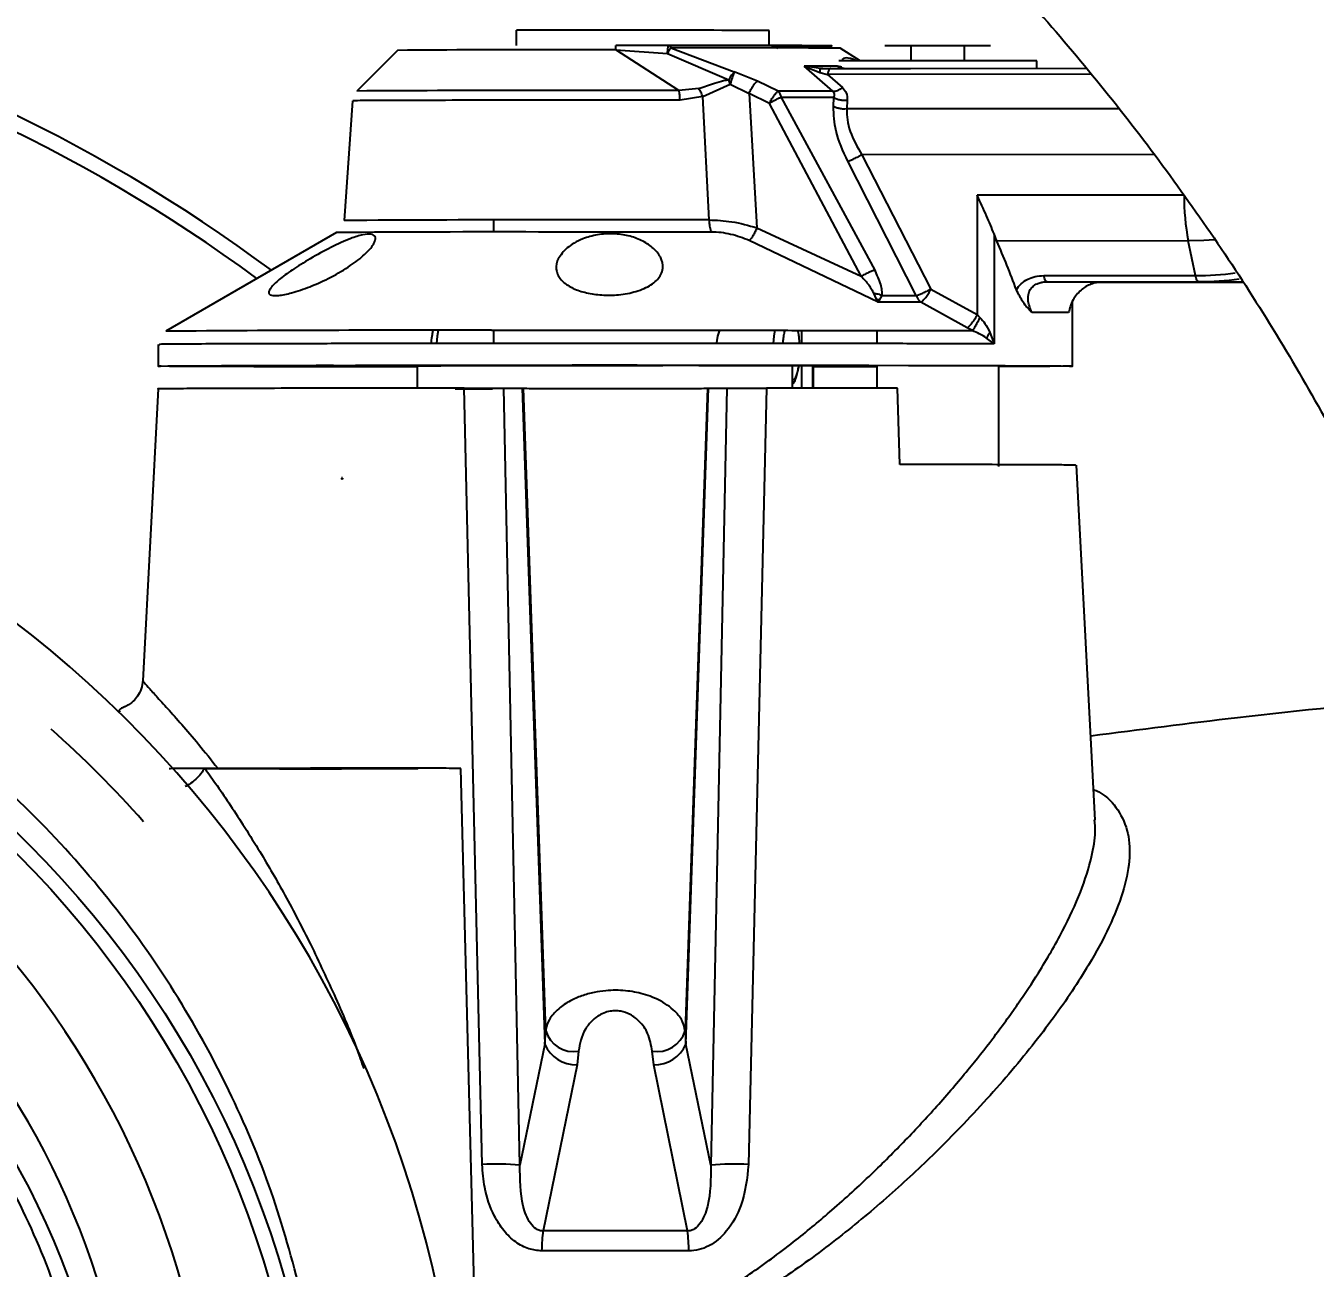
# Model space of a CAD drawing. Header units: millimetres. Extents: x 1890 to 4327, y 775 to 2498.
# Drawn here: x 3056.2 to 3140.8, y 1314.9 to 1396.3 of the extents above; entities that cross this region are included whole.
import ezdxf

# ---------------------------------------------------------------- set-up
doc = ezdxf.new("R2010")
doc.units = ezdxf.units.MM
doc.layers.add('AM_5', color=3, linetype='Continuous', lineweight=25)
doc.styles.add('SLDTEXTSTYLE1', font='txt.shx', dxfattribs={"width": 0.7, "bigfont": 'gbcbig.shx'})
doc.dimstyles.new('SLDDIMSTYLE12$0', dxfattribs={"dimtxt": 12, "dimasz": 10, "dimexe": 0, "dimexo": 0.0625, "dimgap": 0.875, "dimtad": 1, "dimdec": 1, "dimlfac": 1.8, "dimrnd": 1e-09, "dimzin": 12, "dimdsep": 46, "dimtxsty": 'SLDTEXTSTYLE1', "dimcen": 0.09, "dimdle": 8.16, "dimclrd": 3, "dimclre": 3, "dimadec": 0, "dimazin": 3, "dimtfac": 1, "dimtdec": 1, "dimtofl": 0, "dimtmove": 0, "dimatfit": 3, "dimfxl": 0, "dimfrac": 2, "dimtolj": 1, "dimlwd": 5, "dimlwe": 5, "dimarcsym": 0})
doc.dimstyles.new('SLDDIMSTYLE12$3', dxfattribs={"dimtxt": 12, "dimasz": 10, "dimexe": 0, "dimexo": 0.0625, "dimgap": 0.875, "dimtad": 1, "dimdec": 1, "dimlfac": 1.8, "dimrnd": 1e-09, "dimzin": 12, "dimdsep": 46, "dimtxsty": 'SLDTEXTSTYLE1', "dimcen": 0.09, "dimdle": 8.16, "dimclrd": 3, "dimclre": 3, "dimadec": 0, "dimazin": 3, "dimtfac": 1, "dimtdec": 1, "dimtofl": 0, "dimtmove": 0, "dimatfit": 3, "dimfxl": 0, "dimfrac": 2, "dimtolj": 1, "dimlwd": 5, "dimlwe": 5, "dimarcsym": 0})

# ---------------------------------------------------------------- blocks, each defined once
blk = doc.blocks.new('*D74')
at = {"layer": 'AM_5', "color": 3, "lineweight": 5, "transparency": 16777216}
blk.add_line((3009.648, 1296.715), (3009.648, 1479.812), dxfattribs=at)
at = {"layer": 'AM_5', "color": 3, "linetype": 'Continuous', "lineweight": 5, "transparency": 16777216}
for p, q in [((3019.648, 1479.812), (3176.889, 1479.812)), ((3186.889, 1370.509), (3186.889, 1479.812))]:
    blk.add_line(p, q, dxfattribs=at)
at = {"layer": 'AM_5', "color": 3, "transparency": 16777216}
for points in [[(3019.648, 1481.479), (3019.648, 1478.145), (3009.648, 1479.812)], [(3176.889, 1481.479), (3176.889, 1478.145), (3186.889, 1479.812)]]:
    blk.add_solid(points, dxfattribs=at)
at = {"layer": 'Defpoints', "color": 0, "transparency": 16777216}
for p in [(3186.889, 1479.812), (3186.889, 1370.447), (3009.648, 1296.652)]:
    blk.add_point(p, dxfattribs=at)
at = {"layer": 'AM_5', "color": 0, "transparency": 16777216, "insert": (3098.268, 1486.687), "char_height": 12, "attachment_point": 5, "style": 'SLDTEXTSTYLE1'}
blk.add_mtext('\\A1;178', dxfattribs=at)
blk = doc.blocks.new('*D62')
at = {"layer": 'AM_5', "color": 3, "lineweight": 5, "transparency": 16777216}
blk.add_line((3302.86, 1413.657), (3334.109, 1413.657), dxfattribs=at)
at = {"layer": 'AM_5', "color": 3, "linetype": 'Continuous', "lineweight": 5, "transparency": 16777216}
for p, q in [((3334.109, 1403.657), (3334.109, 1306.213)), ((3009.726, 1296.213), (3334.109, 1296.213))]:
    blk.add_line(p, q, dxfattribs=at)
at = {"layer": 'AM_5', "color": 3, "transparency": 16777216}
for points in [[(3332.442, 1403.657), (3335.775, 1403.657), (3334.109, 1413.657)], [(3332.442, 1306.213), (3335.775, 1306.213), (3334.109, 1296.213)]]:
    blk.add_solid(points, dxfattribs=at)
at = {"layer": 'Defpoints', "color": 0, "transparency": 16777216}
for p in [(3302.798, 1413.657), (3009.663, 1296.213), (3334.109, 1296.213)]:
    blk.add_point(p, dxfattribs=at)
at = {"layer": 'AM_5', "color": 0, "transparency": 16777216, "insert": (3327.234, 1354.935), "char_height": 12, "attachment_point": 5, "rotation": 90, "style": 'SLDTEXTSTYLE1'}
blk.add_mtext('\\A1;115', dxfattribs=at)
blk = doc.blocks.new('*D59')
at = {"layer": 'AM_5', "color": 3, "linetype": 'Continuous', "lineweight": 5, "transparency": 16777216}
blk.add_line((3156.082, 1464.917), (3130.272, 1432.868), dxfattribs=at)
at = {"layer": 'AM_5', "color": 3, "lineweight": 5, "transparency": 16777216}
for p, q in [((3076.867, 1366.667), (3077.047, 1366.667)), ((3076.957, 1366.577), (3076.957, 1366.757))]:
    blk.add_line(p, q, dxfattribs=at)
at = {"layer": 'AM_5', "color": 3, "transparency": 16777216}
blk.add_solid([(3128.974, 1433.914), (3131.57, 1431.823), (3123.999, 1425.08)], dxfattribs=at)
at = {"layer": 'Defpoints', "color": 0, "transparency": 16777216}
for p in [(3123.999, 1425.08), (3029.916, 1308.254)]:
    blk.add_point(p, dxfattribs=at)
at = {"layer": 'AM_5', "color": 0, "transparency": 16777216, "insert": (3140.958, 1457.099), "char_height": 12, "attachment_point": 5, "rotation": 51.15426, "style": 'SLDTEXTSTYLE1'}
blk.add_mtext('\\A1;%%C420', dxfattribs=at)

msp = doc.modelspace()

# ---------------------------------------------------------------- linework, layer by layer
at = {"color": 7, "linetype": 'Continuous', "lineweight": 25}
for p, q in [((3088.403, 1395.049), (3088.403, 1396.049)), ((3104.985, 1395.041), (3104.985, 1396.041)), ((3098.396, 1395.057), (3094.913, 1395.056)), ((3098.352, 1394.972), (3098.374, 1395.038)), ((3098.374, 1395.038), (3098.396, 1395.057)), ((3114.305, 1395.034), (3112.572, 1395.04)), ((3114.305, 1394.054), (3114.305, 1395.034)), ((3117.769, 1395.034), (3114.305, 1395.034)), ((3119.501, 1395.04), (3117.769, 1395.034)), ((3117.769, 1395.034), (3117.769, 1394.054)), ((3080.596, 1394.735), (3077.928, 1392.066)), ((3094.914, 1394.765), (3090.949, 1394.764)), ((3099.061, 1392.101), (3094.914, 1394.765)), ((3094.914, 1394.765), (3098.3, 1394.525)), ((3098.3, 1394.525), (3098.324, 1394.805)), ((3098.3, 1394.525), (3102.333, 1392.806)), ((3098.527, 1394.904), (3102.692, 1393.317)), ((3110.943, 1394.049), (3109.633, 1394.874)), ((3104.204, 1392.724), (3102.692, 1393.317)), ((3109.163, 1392.053), (3107.273, 1393.705)), ((3107.273, 1393.705), (3108.3, 1393.284)), ((3108.055, 1393.589), (3107.273, 1393.705)), ((3108.32, 1393.55), (3108.055, 1393.589)), ((3108.964, 1393.525), (3108.312, 1393.541)), ((3108.32, 1393.55), (3109.023, 1393.551)), ((3108.502, 1393.55), (3108.32, 1393.55)), ((3109.023, 1393.551), (3114.245, 1393.554)), ((3114.245, 1393.554), (3125.808, 1393.561)), ((3122.537, 1393.559), (3122.537, 1394.04)), ((3100.621, 1391.709), (3102.416, 1392.523)), ((3102.416, 1392.523), (3102.374, 1392.667)), ((3102.416, 1392.523), (3103.656, 1391.914)), ((3105.562, 1392.059), (3104.204, 1392.724)), ((3108.3, 1393.284), (3108.802, 1393.152)), ((3126.123, 1393.163), (3108.802, 1393.152)), ((3108.802, 1393.152), (3109.779, 1392.298)), ((3100.36, 1392.224), (3099.061, 1392.101)), ((3100.621, 1391.709), (3099.132, 1391.465)), ((3101.034, 1383.616), (3100.621, 1391.709)), ((3103.656, 1391.914), (3104.173, 1383.098)), ((3104.991, 1391.249), (3103.656, 1391.914)), ((3105.765, 1391.646), (3111.912, 1380.32)), ((3109.222, 1391.64), (3105.765, 1391.646)), ((3109.196, 1391.058), (3109.222, 1391.64)), ((3077.637, 1391.431), (3077.088, 1383.58)), ((3111.024, 1379.924), (3104.991, 1391.249)), ((3110.101, 1391.471), (3110.064, 1390.89)), ((3127.914, 1390.901), (3110.064, 1390.89)), ((3114.627, 1378.652), (3110.137, 1387.461)), ((3130.243, 1387.905), (3111.048, 1387.893)), ((3111.048, 1387.893), (3115.591, 1379.083)), ((3132.2, 1385.239), (3118.633, 1385.231)), ((3118.633, 1385.231), (3118.633, 1377.403)), ((3086.889, 1383.614), (3086.889, 1382.819)), ((3076.591, 1382.784), (3065.389, 1376.316)), ((3104.173, 1383.098), (3111.024, 1379.924)), ((3119.737, 1382.696), (3119.737, 1375.486)), ((3119.918, 1382.23), (3119.737, 1382.696)), ((3112.14, 1378.224), (3103.67, 1382.268)), ((3132.476, 1382.237), (3119.918, 1382.23)), ((3132.944, 1379.967), (3132.476, 1382.237)), ((3122.996, 1379.961), (3132.944, 1379.967)), ((3115.591, 1379.083), (3118.633, 1377.403)), ((3122.799, 1379.512), (3123.171, 1379.59)), ((3123.216, 1379.559), (3133.165, 1379.565)), ((3126.8, 1379.533), (3136.05, 1379.538)), ((3136.047, 1379.544), (3133.165, 1379.565)), ((3111.827, 1378.808), (3112.002, 1378.419)), ((3112.002, 1378.419), (3112.14, 1378.225)), ((3112.225, 1378.359), (3112.002, 1378.419)), ((3112.14, 1378.224), (3112.225, 1378.359)), ((3112.225, 1378.359), (3112.389, 1378.657)), ((3114.627, 1378.652), (3114.755, 1378.405)), ((3114.755, 1378.405), (3114.934, 1378.218)), ((3117.962, 1376.538), (3114.934, 1378.218)), ((3124.889, 1374.027), (3124.889, 1378.282)), ((3118.633, 1377.403), (3118.808, 1377.219)), ((3118.31, 1376.355), (3117.962, 1376.538)), ((3086.889, 1376.377), (3086.889, 1376.206)), ((3086.889, 1376.2), (3086.893, 1375.512)), ((3107.113, 1375.509), (3107.113, 1376.373)), ((3112.037, 1376.368), (3112.037, 1375.503)), ((3119.737, 1375.486), (3119.246, 1375.863)), ((3119.454, 1376.239), (3119.737, 1375.486)), ((3064.889, 1375.45), (3064.889, 1374.027)), ((3081.889, 1374.027), (3081.889, 1372.528)), ((3106.52, 1372.54), (3106.52, 1374.04)), ((3107.113, 1372.529), (3107.113, 1374.04)), ((3107.889, 1374.027), (3107.829, 1374.03)), ((3107.829, 1374.03), (3107.829, 1372.53)), ((3107.889, 1372.528), (3107.889, 1374.027)), ((3112.037, 1374.04), (3112.037, 1372.58)), ((3120.037, 1367.44), (3120.037, 1374.04)), ((3064.889, 1372.528), (3063.885, 1353.383)), ((3084.371, 1372.527), (3086.817, 1372.528)), ((3086.151, 1321.667), (3084.966, 1372.588)), ((3088.626, 1321.629), (3087.566, 1372.585)), ((3087.566, 1372.585), (3088.778, 1372.575)), ((3088.778, 1372.575), (3090.267, 1329.556)), ((3088.778, 1372.575), (3088.856, 1372.574)), ((3090.318, 1330.443), (3088.856, 1372.574)), ((3100.922, 1372.574), (3099.46, 1330.443)), ((3099.511, 1329.556), (3101, 1372.575)), ((3100.922, 1372.574), (3101, 1372.575)), ((3101, 1372.575), (3102.212, 1372.585)), ((3102.212, 1372.585), (3101.152, 1321.629)), ((3104.812, 1372.588), (3103.627, 1321.667)), ((3113.547, 1367.578), (3113.397, 1372.578)), ((3126.371, 1344.247), (3125.151, 1367.528)), ((3085.843, 1305.478), (3084.739, 1347.642)), ((3090.267, 1329.556), (3090.318, 1330.443)), ((3099.46, 1330.443), (3099.511, 1329.556)), ((3090.267, 1329.556), (3088.626, 1321.629)), ((3092.478, 1329.096), (3092.373, 1328.209)), ((3097.405, 1328.209), (3097.3, 1329.096)), ((3101.152, 1321.629), (3099.511, 1329.556)), ((3092.373, 1328.209), (3090.158, 1317.309)), ((3099.62, 1317.309), (3097.405, 1328.209))]:
    msp.add_line(p, q, dxfattribs=at)
at = {"color": 7, "linetype": 'Continuous', "lineweight": 25, "flags": 128}
for points in [[(3101.205, 1382.82), (3099.831, 1382.821), (3098.426, 1382.822), (3096.999, 1382.822), (3095.559, 1382.823), (3094.114, 1382.823), (3092.674, 1382.822), (3091.249, 1382.822), (3089.845, 1382.821)], [(3134.186, 1382.32), (3133.487, 1382.266), (3132.476, 1382.237)], [(3133.165, 1379.565), (3133.133, 1379.572), (3133.102, 1379.593), (3133.071, 1379.626), (3133.042, 1379.672), (3133.014, 1379.73), (3132.988, 1379.799), (3132.965, 1379.878), (3132.944, 1379.967)], [(3112.389, 1378.657), (3112.684, 1378.656), (3112.975, 1378.655), (3113.262, 1378.655), (3113.544, 1378.654), (3113.822, 1378.654), (3114.095, 1378.653), (3114.363, 1378.652), (3114.627, 1378.652)], [(3105.267, 1375.521), (3105.307, 1375.996), (3105.366, 1376.402)], [(3083.254, 1376.374), (3083.198, 1375.982), (3083.158, 1375.515)], [(3081.889, 1373.97), (3081.06, 1373.971), (3078.263, 1373.974), (3075.66, 1373.978), (3073.283, 1373.983), (3071.16, 1373.988), (3069.314, 1373.994), (3067.768, 1374), (3066.541, 1374.007), (3065.645, 1374.013), (3065.093, 1374.02), (3064.89, 1374.027), (3065.038, 1374.034), (3065.537, 1374.041), (3066.38, 1374.047), (3067.556, 1374.054), (3069.054, 1374.06), (3070.854, 1374.066), (3072.936, 1374.071), (3075.275, 1374.076), (3077.845, 1374.08), (3080.614, 1374.084), (3083.55, 1374.087), (3086.62, 1374.089), (3089.786, 1374.091), (3093.013, 1374.092), (3096.261, 1374.092), (3099.493, 1374.091), (3102.671, 1374.089), (3105.758, 1374.087), (3108.717, 1374.084), (3111.515, 1374.081), (3114.117, 1374.077), (3116.494, 1374.072), (3118.618, 1374.067), (3120.463, 1374.061), (3122.009, 1374.055), (3123.237, 1374.048), (3124.132, 1374.042), (3124.685, 1374.035), (3124.888, 1374.028), (3124.739, 1374.021), (3124.241, 1374.014), (3123.398, 1374.008), (3122.221, 1374.001), (3120.724, 1373.995), (3120.037, 1373.993)], [(3076.612, 1374.043), (3077.652, 1374.044), (3078.475, 1374.046), (3078.991, 1374.048), (3079.146, 1374.051), (3078.921, 1374.053), (3078.341, 1374.055), (3077.469, 1374.057), (3076.4, 1374.058), (3075.249, 1374.058), (3074.142, 1374.057), (3073.198, 1374.056), (3072.519, 1374.054), (3072.179, 1374.051), (3072.215, 1374.049), (3072.623, 1374.047), (3073.358, 1374.045), (3074.342, 1374.043), (3075.467, 1374.043), (3076.612, 1374.043)], [(3081.889, 1374.025), (3081.379, 1374.024), (3081.003, 1374.022), (3080.855, 1374.021), (3080.95, 1374.019), (3081.28, 1374.017), (3081.811, 1374.016), (3081.889, 1374.016)], [(3095.47, 1374.067), (3096.51, 1374.068), (3097.333, 1374.07), (3097.849, 1374.072), (3098.003, 1374.075), (3097.778, 1374.077), (3097.199, 1374.079), (3096.327, 1374.081), (3095.258, 1374.082), (3094.107, 1374.082), (3093, 1374.081), (3092.055, 1374.08), (3091.376, 1374.078), (3091.036, 1374.076), (3091.072, 1374.073), (3091.48, 1374.071), (3092.216, 1374.069), (3093.2, 1374.068), (3094.325, 1374.067), (3095.47, 1374.067)], [(3107.829, 1374.03), (3108.398, 1374.031), (3108.775, 1374.033), (3108.922, 1374.034), (3108.827, 1374.036), (3108.498, 1374.038), (3107.967, 1374.039), (3107.285, 1374.04), (3106.52, 1374.04)], [(3112.037, 1373.975), (3111.933, 1373.975), (3109.164, 1373.971), (3107.889, 1373.97)], [(3099.62, 1317.309), (3098.443, 1317.31), (3097.261, 1317.31), (3096.076, 1317.31), (3094.889, 1317.31), (3093.702, 1317.31), (3092.517, 1317.31), (3091.335, 1317.31), (3090.158, 1317.309)], [(3099.705, 1316.001), (3098.507, 1316.001), (3097.303, 1316.002), (3096.097, 1316.002), (3094.889, 1316.002), (3093.681, 1316.002), (3092.474, 1316.002), (3091.271, 1316.001), (3090.073, 1316.001)]]:
    msp.add_lwpolyline(points, dxfattribs=at)
at = {"color": 7, "linetype": 'Continuous', "lineweight": 25}
for centre, radius in [((3009.726, 1296.013), 66), ((3009.726, 1296.013), 65), ((3009.663, 1296.213), 52.5)]:
    msp.add_circle(centre, radius, dxfattribs=at)
for centre, radius, start, end in [((3009.726, 1296.013), 105, 53.40779, 101.10043), ((3009.726, 1296.013), 104, 53.64651, 100.99976), ((3094.689, -2911.31), 4307.364, 89.863044, 90.083616), ((3088.391, 469.905), 924.863, 89.841485, 90.482886), ((3101.006, 273.372), 1121.535, 89.559285, 90.126636), ((3103.862, -102.638), 1496.347, 89.785585, 89.869384), ((3115.944, 225.405), 1168.654, 89.676774, 90.313028), ((3092.535, -1042.725), 2434.835, 89.84643, 90.343727), ((3100.191, -2505.459), 3897.522, 89.868101, 89.921049), ((3147.459, 1385.127), 15.259, 179.57667, 190.91491), ((3093.407, -1530.387), 2914.012, 89.850034, 90.320855), ((3086.823, 107.15), 1275.675, 89.864263, 90.459581), ((3132.932, 1399.943), 19.976, 270.03668, 277.56628), ((3133.152, 1399.911), 20.345, 270.03668, 277.54673), ((3104.342, -2864.156), 4242.388, 89.85695, 89.894675), ((3082.083, -750.096), 2126.477, 89.874039, 90.449805), ((3095.647, -1488.997), 2863.057, 89.782405, 90.275337), ((3009.889, 1297.713), 75, 10.54851, 92.46086), ((3009.889, 1297.724), 58.809, 13.09228, 89.91829), ((3009.889, 1297.804), 53.574, 308.26934, 171.50515), ((3009.726, 1296.013), 72.5, 41.60453, 48.39547), ((3092.163, 1330.997), 1.927, 196.70211, 279.40565), ((3097.615, 1330.997), 1.927, 260.59454, 343.29737), ((3092.317, 1330.443), 2.234, 203.39428, 271.42772), ((3097.46, 1330.443), 2.234, 268.57245, 336.60531), ((3087.141, 1305.523), 16.174, 84.73329, 93.50893), ((3102.637, 1305.522), 16.174, 86.49111, 95.26667), ((3089.68, 1316.005), 10.025, 359.97591, 7.47448)]:
    msp.add_arc(centre, radius, start, end, dxfattribs=at)
msp.add_ellipse((3094.889, 1370.194), major_axis=(-15.33, 38.74), ratio=0.665646, start_param=4.677315, end_param=4.759962, dxfattribs=at)
for points, knots in [([(3009.456, 1127.481), (3012.016, 1127.506), (3015.597, 1127.541), (3020.866, 1127.82), (3025.33, 1128.155), (3030.646, 1128.721), (3036.215, 1129.494), (3042.029, 1130.504), (3048, 1131.76), (3054.076, 1133.271), (3060.214, 1135.042), (3066.379, 1137.076), (3072.543, 1139.375), (3078.68, 1141.941), (3084.768, 1144.771), (3090.787, 1147.865), (3096.72, 1151.219), (3102.549, 1154.831), (3108.259, 1158.697), (3113.834, 1162.811), (3119.262, 1167.168), (3124.527, 1171.763), (3129.619, 1176.587), (3134.524, 1181.635), (3139.231, 1186.898), (3143.728, 1192.368), (3148.007, 1198.036), (3152.055, 1203.893), (3155.865, 1209.93), (3159.427, 1216.136), (3162.732, 1222.5), (3165.773, 1229.013), (3168.542, 1235.662), (3171.032, 1242.436), (3173.238, 1249.324), (3175.152, 1256.313), (3176.771, 1263.391), (3178.089, 1270.544), (3179.101, 1277.761), (3179.806, 1285.028), (3180.199, 1292.333), (3180.278, 1299.66), (3180.041, 1306.998), (3179.486, 1314.333), (3178.614, 1321.651), (3177.424, 1328.938), (3175.916, 1336.181), (3174.091, 1343.365), (3171.95, 1350.478), (3169.497, 1357.505), (3166.732, 1364.434), (3163.659, 1371.25), (3160.282, 1377.941), (3156.604, 1384.493), (3152.631, 1390.893), (3148.366, 1397.128), (3143.815, 1403.186), (3138.983, 1409.055), (3133.875, 1414.721), (3128.499, 1420.174), (3123.052, 1425.221), (3117.579, 1429.873), (3112.12, 1434.143), (3106.496, 1438.185), (3100.714, 1441.994), (3094.787, 1445.562), (3088.724, 1448.884), (3082.538, 1451.954), (3076.242, 1454.767), (3069.848, 1457.319), (3063.373, 1459.606), (3056.835, 1461.622), (3050.26, 1463.364), (3043.687, 1464.829), (3037.194, 1466.011), (3030.904, 1466.908), (3025.38, 1467.491), (3020.498, 1467.859), (3015.674, 1468.099), (3009.699, 1468.216), (3004.182, 1468.105), (2998.913, 1467.834), (2994.449, 1467.496), (2989.133, 1466.931), (2983.564, 1466.158), (2977.75, 1465.148), (2971.779, 1463.892), (2965.703, 1462.381), (2959.565, 1460.61), (2953.4, 1458.576), (2947.236, 1456.277), (2941.099, 1453.711), (2935.011, 1450.881), (2928.992, 1447.787), (2923.059, 1444.433), (2917.23, 1440.82), (2911.52, 1436.955), (2905.945, 1432.841), (2900.517, 1428.484), (2895.252, 1423.889), (2890.16, 1419.065), (2885.255, 1414.017), (2880.549, 1408.754), (2876.051, 1403.284), (2871.773, 1397.616), (2867.724, 1391.759), (2863.914, 1385.722), (2860.352, 1379.516), (2857.048, 1373.152), (2854.005, 1366.64), (2851.243, 1359.988), (2848.906, 1353.706), (2847.627, 1349.601), (2847.064, 1347.792)], [0, 0, 0, 0, 0.0102074, 0.014274, 0.021037, 0.0280561, 0.0355867, 0.0434511, 0.0515783, 0.0599113, 0.0684099, 0.0770439, 0.085791, 0.0946336, 0.1035582, 0.112554, 0.1216124, 0.1307262, 0.1398897, 0.1490979, 0.1583469, 0.1676331, 0.1769537, 0.1863062, 0.1956884, 0.2050985, 0.2145348, 0.2239961, 0.233481, 0.2429885, 0.2525178, 0.262068, 0.2716385, 0.2812287, 0.2908382, 0.3004664, 0.3101132, 0.3197782, 0.3294613, 0.3391624, 0.3488814, 0.3586183, 0.3683733, 0.3781464, 0.387938, 0.3977483, 0.4075776, 0.4174265, 0.4272956, 0.4371854, 0.4470968, 0.4570307, 0.4669882, 0.4769704, 0.486979, 0.4970156, 0.5070822, 0.5171812, 0.5273154, 0.5374882, 0.5477037, 0.5569145, 0.5661226, 0.5753266, 0.5845258, 0.5937191, 0.6029052, 0.6120821, 0.6212471, 0.6303962, 0.6395236, 0.6486197, 0.6576679, 0.6666375, 0.6754633, 0.6839789, 0.6919633, 0.6976055, 0.7035012, 0.7112199, 0.7214273, 0.7254939, 0.7322569, 0.739276, 0.7468066, 0.754671, 0.7627982, 0.7711312, 0.7796298, 0.7882638, 0.7970109, 0.8058535, 0.8147781, 0.8237739, 0.8328323, 0.8419461, 0.8511096, 0.8603178, 0.8695668, 0.878853, 0.8881736, 0.8975261, 0.9069083, 0.9163184, 0.9257547, 0.935216, 0.9447009, 0.9542084, 0.9637377, 0.9732879, 0.9828584, 0.9924486, 1, 1, 1, 1]), ([(3010.272, 1448.17), (3012.673, 1448.133), (3016.031, 1448.081), (3020.974, 1447.777), (3025.164, 1447.42), (3030.15, 1446.829), (3035.372, 1446.029), (3040.818, 1444.992), (3046.406, 1443.708), (3052.085, 1442.169), (3057.813, 1440.371), (3063.557, 1438.311), (3069.287, 1435.987), (3074.979, 1433.399), (3080.611, 1430.549), (3086.163, 1427.439), (3091.616, 1424.073), (3096.953, 1420.453), (3102.159, 1416.587), (3107.218, 1412.478), (3112.116, 1408.134), (3116.839, 1403.561), (3121.375, 1398.768), (3125.711, 1393.762), (3129.836, 1388.553), (3133.738, 1383.149), (3137.407, 1377.562), (3140.834, 1371.801), (3144.008, 1365.877), (3146.922, 1359.802), (3149.566, 1353.587), (3151.934, 1347.245), (3154.019, 1340.788), (3155.814, 1334.229), (3157.314, 1327.58), (3158.512, 1320.857), (3159.409, 1314.071), (3159.985, 1307.237), (3160.259, 1301.17), (3160.207, 1297.386), (3160.187, 1295.893)], [0, 0, 0, 0, 0.030295, 0.042386, 0.06249, 0.08336, 0.105754, 0.129143, 0.153315, 0.178102, 0.203384, 0.229071, 0.255096, 0.281407, 0.307965, 0.334738, 0.361698, 0.388826, 0.416105, 0.443519, 0.471057, 0.498709, 0.526466, 0.554321, 0.582267, 0.6103, 0.638414, 0.666606, 0.694872, 0.72321, 0.751616, 0.780088, 0.808626, 0.837227, 0.86589, 0.894615, 0.9234, 0.952246, 0.981152, 1, 1, 1, 1]), ([(3105.161, 1395.006), (3105.934, 1395.008), (3107.506, 1395.013), (3108.841, 1395.02), (3109.261, 1395.028), (3108.699, 1395.036), (3107.231, 1395.043), (3104.9, 1395.049), (3101.895, 1395.054), (3099.549, 1395.056), (3098.396, 1395.057)], [0, 0, 0, 0, 0.1228543, 0.25, 0.3771457, 0.5, 0.6228543, 0.75, 0.8771457, 1, 1, 1, 1]), ([(3098.527, 1394.904), (3098.49, 1394.855), (3098.415, 1394.758), (3098.338, 1394.603), (3098.3, 1394.525)], [0, 0, 0, 0, 0.5, 1, 1, 1, 1]), ([(3098.324, 1394.805), (3098.328, 1394.821), (3098.336, 1394.855), (3098.342, 1394.887), (3098.344, 1394.928), (3098.35, 1394.952), (3098.352, 1394.971), (3098.352, 1394.972), (3098.352, 1394.972), (3098.352, 1394.972), (3098.352, 1394.972), (3098.352, 1394.972)], [0, 0, 0, 0, 0.238986, 0.50804, 0.541991, 0.977906, 0.994179, 0.998396, 0.999525, 0.999942, 1, 1, 1, 1]), ([(3110.044, 1394.239), (3109.896, 1394.23), (3109.742, 1394.22), (3109.791, 1394.05), (3109.793, 1394.044)], [0, 0, 0, 0, 0.965431, 1, 1, 1, 1]), ([(3110.705, 1394.048), (3110.699, 1394.051), (3110.376, 1394.218), (3110.209, 1394.229), (3110.044, 1394.239)], [0, 0, 0, 0, 0.0182675, 1, 1, 1, 1]), ([(3102.692, 1393.317), (3102.635, 1393.257), (3102.521, 1393.137), (3102.396, 1392.917), (3102.333, 1392.806)], [0, 0, 0, 0, 0.4999998, 1, 1, 1, 1]), ([(3102.692, 1393.317), (3102.671, 1393.263), (3102.636, 1393.173), (3102.564, 1392.974), (3102.493, 1392.765), (3102.441, 1392.602), (3102.416, 1392.523)], [0, 0, 0, 0, 0.302087, 0.504257, 0.757387, 1, 1, 1, 1]), ([(3108.32, 1393.55), (3108.318, 1393.547), (3108.314, 1393.541), (3108.309, 1393.486), (3108.304, 1393.402), (3108.302, 1393.323), (3108.3, 1393.284)], [0, 0, 0, 0, 0.250966, 0.50425, 0.755353, 1, 1, 1, 1]), ([(3109.462, 1393.698), (3109.519, 1393.696), (3109.597, 1393.692), (3109.711, 1393.654), (3109.741, 1393.645)], [0, 0, 0, 0, 0.7390076, 1, 1, 1, 1]), ([(3109.891, 1393.551), (3109.822, 1393.557), (3109.67, 1393.57), (3109.535, 1393.653), (3109.462, 1393.698)], [0, 0, 0, 0, 0.453842, 1, 1, 1, 1]), ([(3102.333, 1392.806), (3102.219, 1392.781), (3101.904, 1392.711), (3101.237, 1392.511), (3100.704, 1392.336), (3100.36, 1392.224)], [0, 0, 0, 0, 0.168585, 0.464004, 1, 1, 1, 1]), ([(3102.374, 1392.667), (3102.374, 1392.667), (3102.373, 1392.667), (3102.373, 1392.668), (3102.373, 1392.669), (3102.372, 1392.672), (3102.371, 1392.677), (3102.368, 1392.688), (3102.362, 1392.708), (3102.35, 1392.749), (3102.34, 1392.784), (3102.333, 1392.806)], [0, 0, 0, 0, 0.001806, 0.005014, 0.015636, 0.031294, 0.062608, 0.125235, 0.250466, 0.500758, 1, 1, 1, 1]), ([(3103.656, 1391.914), (3103.697, 1392), (3103.782, 1392.175), (3103.929, 1392.413), (3104.077, 1392.61), (3104.162, 1392.687), (3104.204, 1392.724)], [0, 0, 0, 0, 0.244619, 0.500002, 0.755384, 1, 1, 1, 1]), ([(3100.621, 1391.709), (3100.582, 1391.803), (3100.505, 1391.99), (3100.408, 1392.146), (3100.36, 1392.224)], [0, 0, 0, 0, 0.502158, 1, 1, 1, 1]), ([(3104.991, 1391.249), (3105.035, 1391.336), (3105.125, 1391.513), (3105.279, 1391.752), (3105.432, 1391.949), (3105.519, 1392.023), (3105.562, 1392.059)], [0, 0, 0, 0, 0.2444, 0.49997, 0.755555, 1, 1, 1, 1]), ([(3105.765, 1391.646), (3105.707, 1391.622), (3105.592, 1391.575), (3105.459, 1391.508), (3105.393, 1391.475)], [0, 0, 0, 0, 0.5, 1, 1, 1, 1]), ([(3105.562, 1392.059), (3105.604, 1392.003), (3105.688, 1391.892), (3105.739, 1391.728), (3105.765, 1391.646)], [0, 0, 0, 0, 0.5, 1, 1, 1, 1]), ([(3109.163, 1392.053), (3109.21, 1392.055), (3109.306, 1392.059), (3109.463, 1392.108), (3109.624, 1392.186), (3109.727, 1392.261), (3109.779, 1392.298)], [0, 0, 0, 0, 0.2474529, 0.4999677, 0.7524992, 1, 1, 1, 1]), ([(3109.222, 1391.64), (3109.247, 1391.718), (3109.282, 1391.83), (3109.237, 1391.972), (3109.187, 1392.027), (3109.163, 1392.053)], [0, 0, 0, 0, 0.557798, 0.788916, 1, 1, 1, 1]), ([(3109.222, 1391.64), (3109.284, 1391.609), (3109.409, 1391.546), (3109.633, 1391.487), (3109.869, 1391.458), (3110.025, 1391.467), (3110.101, 1391.471)], [0, 0, 0, 0, 0.246502, 0.500004, 0.753505, 1, 1, 1, 1]), ([(3109.779, 1392.298), (3109.877, 1392.187), (3110.085, 1391.95), (3110.096, 1391.637), (3110.101, 1391.471)], [0, 0, 0, 0, 0.471453, 1, 1, 1, 1]), ([(3099.132, 1391.465), (3097.642, 1391.465), (3094.661, 1391.466), (3090.127, 1391.465), (3085.942, 1391.461), (3082.356, 1391.455), (3079.656, 1391.447), (3077.937, 1391.438), (3077.759, 1391.432), (3077.673, 1391.429)], [0, 0, 0, 0, 0.144192, 0.288383, 0.432575, 0.576766, 0.720958, 0.86515, 1, 1, 1, 1]), ([(3105.393, 1391.475), (3105.392, 1391.475), (3105.392, 1391.475), (3105.391, 1391.475), (3105.389, 1391.473), (3105.385, 1391.471), (3105.377, 1391.468), (3105.363, 1391.46), (3105.333, 1391.445), (3105.274, 1391.413), (3105.155, 1391.348), (3105.057, 1391.289), (3104.991, 1391.249)], [0, 0, 0, 0, 0.001045, 0.003065, 0.008281, 0.016921, 0.032546, 0.063795, 0.126292, 0.251273, 0.501129, 1, 1, 1, 1]), ([(3110.137, 1387.461), (3109.831, 1388.128), (3109.263, 1389.362), (3109.217, 1390.523), (3109.196, 1391.058)], [0, 0, 0, 0, 0.539506, 1, 1, 1, 1]), ([(3110.064, 1390.89), (3109.99, 1390.886), (3109.839, 1390.878), (3109.607, 1390.907), (3109.384, 1390.965), (3109.258, 1391.027), (3109.196, 1391.058)], [0, 0, 0, 0, 0.242489, 0.494409, 0.74924, 1, 1, 1, 1]), ([(3110.064, 1390.89), (3110.07, 1390.657), (3110.08, 1390.185), (3110.342, 1389.154), (3110.766, 1388.397), (3111.048, 1387.893)], [0, 0, 0, 0, 0.244652, 0.496463, 1, 1, 1, 1]), ([(3110.137, 1387.461), (3110.198, 1387.484), (3110.323, 1387.529), (3110.558, 1387.635), (3110.809, 1387.76), (3110.97, 1387.849), (3111.048, 1387.893)], [0, 0, 0, 0, 0.245075, 0.499996, 0.754919, 1, 1, 1, 1]), ([(3119.737, 1382.696), (3119.577, 1383.09), (3119.244, 1383.912), (3118.827, 1384.779), (3118.635, 1385.227), (3118.633, 1385.231)], [0, 0, 0, 0, 0.477779, 0.994985, 1, 1, 1, 1]), ([(3101.034, 1383.616), (3101.532, 1383.594), (3102.59, 1383.549), (3103.626, 1383.254), (3104.173, 1383.098)], [0, 0, 0, 0, 0.4713852, 1, 1, 1, 1]), ([(3072.283, 1379.166), (3072.442, 1379.336), (3072.759, 1379.676), (3073.69, 1380.346), (3074.864, 1381.083), (3076.216, 1381.828), (3077.431, 1382.384), (3078.337, 1382.67), (3078.896, 1382.711), (3079.164, 1382.547), (3079.154, 1382.282), (3078.96, 1381.89), (3078.489, 1381.35), (3077.518, 1380.597), (3076.258, 1379.854), (3074.88, 1379.226), (3073.659, 1378.814), (3072.777, 1378.636), (3072.27, 1378.657), (3072.084, 1378.831), (3072.216, 1379.054), (3072.283, 1379.166)], [0, 0, 0, 0, 0.057296, 0.114406, 0.176852, 0.242909, 0.30662, 0.351109, 0.395741, 0.437103, 0.479976, 0.501893, 0.563701, 0.625339, 0.691324, 0.755612, 0.813389, 0.863988, 0.909951, 0.954615, 1, 1, 1, 1]), ([(3091.141, 1381.059), (3091.304, 1381.304), (3091.632, 1381.797), (3092.601, 1382.358), (3093.704, 1382.671), (3094.766, 1382.738), (3095.767, 1382.593), (3096.647, 1382.278), (3097.395, 1381.799), (3097.924, 1381.163), (3098.056, 1380.543), (3097.872, 1379.942), (3097.391, 1379.407), (3096.457, 1378.947), (3095.299, 1378.698), (3094.139, 1378.658), (3093.083, 1378.789), (3092.174, 1379.069), (3091.46, 1379.495), (3091.024, 1380.066), (3090.963, 1380.615), (3091.099, 1380.954), (3091.141, 1381.059)], [0, 0, 0, 0, 0.063087, 0.126441, 0.171673, 0.217072, 0.258606, 0.301035, 0.348883, 0.404623, 0.467741, 0.504328, 0.562636, 0.621168, 0.673865, 0.720989, 0.765716, 0.811139, 0.859772, 0.913518, 0.973314, 1, 1, 1, 1]), ([(3103.67, 1382.268), (3103.27, 1382.417), (3102.673, 1382.641), (3101.818, 1382.796), (3101.409, 1382.812), (3101.205, 1382.82)], [0, 0, 0, 0, 0.502905, 0.752163, 1, 1, 1, 1]), ([(3104.173, 1383.098), (3104.136, 1383.009), (3104.06, 1382.828), (3103.925, 1382.584), (3103.789, 1382.383), (3103.709, 1382.306), (3103.67, 1382.268)], [0, 0, 0, 0, 0.246958, 0.50317, 0.757695, 1, 1, 1, 1]), ([(3111.912, 1380.32), (3111.851, 1380.3), (3111.727, 1380.259), (3111.497, 1380.163), (3111.255, 1380.049), (3111.1, 1379.965), (3111.024, 1379.924)], [0, 0, 0, 0, 0.245495, 0.5, 0.754505, 1, 1, 1, 1]), ([(3111.024, 1379.924), (3111.191, 1379.737), (3111.436, 1379.461), (3111.706, 1379.083), (3111.788, 1378.897), (3111.827, 1378.808)], [0, 0, 0, 0, 0.525093, 0.773335, 1, 1, 1, 1]), ([(3112.389, 1378.657), (3112.39, 1378.764), (3112.393, 1378.993), (3112.265, 1379.561), (3112.058, 1380.005), (3111.912, 1380.32)], [0, 0, 0, 0, 0.205768, 0.43812, 1, 1, 1, 1]), ([(3121.198, 1379.034), (3121.295, 1379.174), (3121.486, 1379.448), (3121.919, 1379.738), (3122.424, 1379.926), (3122.802, 1379.949), (3122.996, 1379.961)], [0, 0, 0, 0, 0.264356, 0.518291, 0.752151, 1, 1, 1, 1]), ([(3123.152, 1379.587), (3123.132, 1379.61), (3123.092, 1379.656), (3123.038, 1379.785), (3123.01, 1379.902), (3122.996, 1379.961)], [0, 0, 0, 0, 0.331135, 0.665567, 1, 1, 1, 1]), ([(3114.627, 1378.652), (3114.688, 1378.672), (3114.813, 1378.713), (3115.062, 1378.818), (3115.332, 1378.945), (3115.506, 1379.038), (3115.591, 1379.083)], [0, 0, 0, 0, 0.244375, 0.5, 0.755626, 1, 1, 1, 1]), ([(3114.934, 1378.218), (3114.977, 1378.248), (3115.068, 1378.307), (3115.246, 1378.515), (3115.43, 1378.784), (3115.538, 1378.985), (3115.591, 1379.083)], [0, 0, 0, 0, 0.242592, 0.5, 0.757409, 1, 1, 1, 1]), ([(3122.204, 1377.554), (3122.012, 1377.752), (3121.657, 1378.12), (3121.342, 1378.746), (3121.198, 1379.034)], [0, 0, 0, 0, 0.540604, 1, 1, 1, 1]), ([(3122.204, 1377.554), (3122.095, 1377.835), (3121.902, 1378.337), (3122.009, 1378.936), (3122.281, 1379.267), (3122.521, 1379.432), (3122.719, 1379.485), (3122.805, 1379.508)], [0, 0, 0, 0, 0.379931, 0.678414, 0.799906, 0.913165, 1, 1, 1, 1]), ([(3122.805, 1379.508), (3122.823, 1379.514), (3122.945, 1379.556), (3123.091, 1379.558), (3123.216, 1379.559)], [0, 0, 0, 0, 0.146941, 1, 1, 1, 1]), ([(3123.216, 1379.559), (3123.194, 1379.56), (3123.173, 1379.56), (3123.152, 1379.587), (3123.152, 1379.587)], [0, 0, 0, 0, 0.990236, 1, 1, 1, 1]), ([(3126.8, 1379.533), (3126.681, 1379.526), (3126.449, 1379.514), (3126.087, 1379.409), (3125.743, 1379.243), (3125.288, 1378.91), (3124.822, 1378.315), (3124.697, 1377.816), (3124.627, 1377.536)], [0, 0, 0, 0, 0.098007, 0.19183, 0.292034, 0.399514, 0.663862, 1, 1, 1, 1]), ([(3111.827, 1378.808), (3111.927, 1378.795), (3112.13, 1378.77), (3112.301, 1378.695), (3112.389, 1378.657)], [0, 0, 0, 0, 0.491167, 1, 1, 1, 1]), ([(3118.633, 1377.403), (3118.579, 1377.304), (3118.468, 1377.101), (3118.278, 1376.83), (3118.097, 1376.623), (3118.006, 1376.566), (3117.962, 1376.538)], [0, 0, 0, 0, 0.242333, 0.499938, 0.757577, 1, 1, 1, 1]), ([(3086.758, 1376.377), (3088.189, 1376.378), (3091.052, 1376.379), (3095.48, 1376.379), (3099.882, 1376.379), (3104.175, 1376.376), (3108.263, 1376.373), (3112.042, 1376.368), (3115.476, 1376.362), (3117.365, 1376.357), (3118.31, 1376.355)], [0, 0, 0, 0, 0.125, 0.25, 0.375001, 0.500001, 0.625001, 0.75, 0.875, 1, 1, 1, 1]), ([(3101.55, 1375.513), (3101.558, 1375.624), (3101.579, 1375.942), (3101.676, 1376.206), (3101.739, 1376.377)], [0, 0, 0, 0, 0.3520939, 1, 1, 1, 1]), ([(3118.808, 1377.219), (3118.76, 1377.124), (3118.663, 1376.929), (3118.517, 1376.665), (3118.391, 1376.456), (3118.336, 1376.388), (3118.31, 1376.355)], [0, 0, 0, 0, 0.243228, 0.500005, 0.756779, 1, 1, 1, 1]), ([(3118.808, 1377.219), (3118.92, 1377.089), (3119.183, 1376.787), (3119.356, 1376.438), (3119.454, 1376.239)], [0, 0, 0, 0, 0.428978, 1, 1, 1, 1]), ([(3082.916, 1376.374), (3082.897, 1376.279), (3082.848, 1376.041), (3082.809, 1375.743), (3082.802, 1375.54), (3082.801, 1375.509)], [0, 0, 0, 0, 0.360158, 0.900515, 1, 1, 1, 1]), ([(3105.897, 1375.51), (3105.901, 1375.599), (3105.91, 1375.824), (3105.955, 1376.117), (3105.998, 1376.297), (3106.017, 1376.374)], [0, 0, 0, 0, 0.273688, 0.687255, 1, 1, 1, 1]), ([(3106.967, 1375.509), (3106.962, 1375.638), (3106.953, 1375.875), (3106.91, 1376.161), (3106.875, 1376.31), (3106.86, 1376.374)], [0, 0, 0, 0, 0.4100606, 0.7487263, 1, 1, 1, 1]), ([(3119.246, 1375.863), (3119.09, 1375.964), (3118.816, 1376.14), (3118.462, 1376.29), (3118.31, 1376.355)], [0, 0, 0, 0, 0.5684211, 1, 1, 1, 1]), ([(3119.454, 1376.239), (3119.408, 1376.173), (3119.315, 1376.041), (3119.269, 1375.923), (3119.246, 1375.863)], [0, 0, 0, 0, 0.499999, 1, 1, 1, 1]), ([(3119.737, 1375.486), (3118.678, 1375.489), (3116.562, 1375.495), (3112.516, 1375.503), (3107.982, 1375.508), (3103.031, 1375.512), (3097.833, 1375.515), (3092.544, 1375.515), (3087.326, 1375.513), (3082.342, 1375.509), (3077.744, 1375.503), (3073.672, 1375.496), (3070.257, 1375.487), (3067.587, 1375.478), (3065.805, 1375.467), (3064.915, 1375.458), (3064.982, 1375.452), (3065.004, 1375.45)], [0, 0, 0, 0, 0.068966, 0.137931, 0.206897, 0.275862, 0.344828, 0.413793, 0.482759, 0.551724, 0.62069, 0.689655, 0.758621, 0.827587, 0.896552, 0.965518, 1, 1, 1, 1]), ([(3106.52, 1372.87), (3106.545, 1372.893), (3106.656, 1372.996), (3106.739, 1373.242), (3106.848, 1373.588), (3106.905, 1373.858), (3106.923, 1374.017), (3106.925, 1374.04)], [0, 0, 0, 0, 0.0912693, 0.4016402, 0.6893557, 0.9550926, 1, 1, 1, 1]), ([(3106.9, 1374.04), (3106.895, 1374.004), (3106.874, 1373.846), (3106.816, 1373.609), (3106.729, 1373.351), (3106.63, 1373.15), (3106.557, 1373.117), (3106.52, 1373.101)], [0, 0, 0, 0, 0.069226, 0.304119, 0.538703, 0.773596, 1, 1, 1, 1]), ([(3084.966, 1372.588), (3083.341, 1372.587), (3080.092, 1372.584), (3075.753, 1372.577), (3071.977, 1372.569), (3068.916, 1372.56), (3066.621, 1372.55), (3065.299, 1372.539), (3064.748, 1372.532), (3064.9, 1372.528), (3064.905, 1372.528)], [0, 0, 0, 0, 0.142093, 0.284186, 0.426279, 0.568372, 0.710465, 0.852558, 0.994651, 1, 1, 1, 1]), ([(3084.966, 1372.588), (3085.102, 1372.588), (3085.374, 1372.588), (3085.798, 1372.588), (3086.2, 1372.588), (3086.577, 1372.588), (3086.919, 1372.587), (3087.211, 1372.587), (3087.441, 1372.586), (3087.524, 1372.585), (3087.566, 1372.585)], [0, 0, 0, 0, 0.127216, 0.254434, 0.377921, 0.494728, 0.620624, 0.746733, 0.873295, 1, 1, 1, 1]), ([(3102.212, 1372.585), (3102.253, 1372.585), (3102.335, 1372.586), (3102.563, 1372.587), (3102.85, 1372.587), (3103.195, 1372.588), (3103.58, 1372.588), (3103.99, 1372.588), (3104.411, 1372.588), (3104.678, 1372.588), (3104.812, 1372.588)], [0, 0, 0, 0, 0.1253783, 0.250549, 0.376047, 0.500503, 0.6244386, 0.7499446, 0.8747284, 1, 1, 1, 1]), ([(3125.083, 1367.528), (3125.089, 1367.529), (3125.107, 1367.534), (3124.498, 1367.542), (3123.332, 1367.55), (3121.607, 1367.558), (3119.38, 1367.566), (3116.716, 1367.573), (3114.603, 1367.577), (3113.547, 1367.578)], [0, 0, 0, 0, 0.0913066, 0.2427555, 0.3942044, 0.5456533, 0.6971022, 0.8485511, 1, 1, 1, 1]), ([(3074.404, 1312.714), (3073.803, 1314.981), (3072.587, 1319.566), (3069.815, 1326.217), (3066.3, 1332.694), (3061.985, 1338.85), (3056.924, 1344.557), (3051.209, 1349.667), (3044.944, 1354.084), (3038.245, 1357.731), (3031.275, 1360.549), (3024.173, 1362.515), (3017.069, 1363.719), (3012.328, 1363.871), (3009.983, 1363.947)], [0, 0, 0, 0, 0.079193, 0.160159, 0.242783, 0.327855, 0.413641, 0.5, 0.586354, 0.67214, 0.757217, 0.839835, 0.920804, 1, 1, 1, 1]), ([(3063.888, 1353.428), (3063.863, 1353.234), (3063.816, 1352.863), (3063.571, 1352.395), (3063.292, 1352.07), (3063.052, 1351.88), (3062.909, 1351.792), (3062.846, 1351.757), (3062.819, 1351.742), (3062.788, 1351.726), (3062.736, 1351.701), (3062.676, 1351.673), (3062.575, 1351.629), (3062.402, 1351.546), (3062.301, 1351.485), (3062.357, 1351.362), (3062.371, 1351.333)], [0, 0, 0, 0, 0.101386, 0.193388, 0.268842, 0.32211, 0.350749, 0.355835, 0.359447, 0.367619, 0.377614, 0.404377, 0.441249, 0.547079, 0.891427, 1, 1, 1, 1]), ([(3063.911, 1353.382), (3063.913, 1353.369), (3063.917, 1353.337), (3064.212, 1352.999), (3064.739, 1352.42), (3065.749, 1351.301), (3067.092, 1349.82), (3068.375, 1348.2), (3068.803, 1347.659)], [0, 0, 0, 0, 0.107122, 0.254951, 0.403491, 0.552687, 0.85071, 1, 1, 1, 1]), ([(3148.151, 1352.253), (3143.996, 1351.849), (3136.627, 1351.134), (3129.285, 1350.177), (3126.082, 1349.759)], [0, 0, 0, 0, 0.5637924, 1, 1, 1, 1]), ([(3065.614, 1347.649), (3065.671, 1347.65), (3065.905, 1347.651), (3066.659, 1347.654), (3067.519, 1347.656), (3067.949, 1347.657)], [0, 0, 0, 0, 0.136953, 0.5689836, 1, 1, 1, 1]), ([(3067.949, 1347.657), (3067.872, 1347.538), (3067.708, 1347.285), (3067.357, 1346.919), (3067, 1346.623), (3066.76, 1346.499), (3066.674, 1346.455)], [0, 0, 0, 0, 0.2518499, 0.5312867, 0.8327048, 1, 1, 1, 1]), ([(3067.889, 1347.642), (3067.994, 1347.64), (3068.205, 1347.636), (3069.823, 1347.632), (3072.137, 1347.628), (3073.972, 1347.628), (3074.889, 1347.627)], [0, 0, 0, 0, 0.249997, 0.499998, 0.749999, 1, 1, 1, 1]), ([(3067.949, 1347.657), (3068.217, 1347.281), (3068.771, 1346.504), (3069.656, 1345.201), (3070.597, 1343.757), (3071.804, 1341.807), (3073.281, 1339.264), (3074.338, 1337.193), (3074.889, 1336.111)], [0, 0, 0, 0, 0.11372, 0.234976, 0.364226, 0.501846, 0.739903, 1, 1, 1, 1]), ([(3084.739, 1347.642), (3084.702, 1347.644), (3084.629, 1347.646), (3084.043, 1347.65), (3083.133, 1347.654), (3081.899, 1347.657), (3080.397, 1347.66), (3078.683, 1347.662), (3076.823, 1347.663), (3075.534, 1347.663), (3074.889, 1347.663)], [0, 0, 0, 0, 0.1249659, 0.2499708, 0.3749756, 0.4999805, 0.6249854, 0.7499903, 0.8749951, 1, 1, 1, 1]), ([(3074.889, 1347.627), (3075.803, 1347.628), (3077.632, 1347.628), (3079.99, 1347.632), (3081.442, 1347.636), (3082.067, 1347.64), (3081.889, 1347.642), (3081.889, 1347.642)], [0, 0, 0, 0, 0.249999, 0.499998, 0.749997, 0.999997, 1, 1, 1, 1]), ([(3126.265, 1346.263), (3126.381, 1346.212), (3127.121, 1345.883), (3127.918, 1344.944), (3128.611, 1343.443), (3128.678, 1341.608), (3128.24, 1339.542), (3127.329, 1337.248), (3125.861, 1334.518), (3123.704, 1331.292), (3120.787, 1327.62), (3117.637, 1324.164), (3114.429, 1321.023), (3111.275, 1318.233), (3107.846, 1315.533), (3104.532, 1313.271), (3101.432, 1311.47), (3098.641, 1310.093), (3095.216, 1308.748), (3091.129, 1307.644), (3088.035, 1307.545), (3086.524, 1307.496)], [0, 0, 0, 0, 0.010042, 0.064236, 0.11953, 0.174168, 0.228913, 0.282609, 0.338066, 0.410154, 0.483512, 0.55672, 0.61143, 0.666619, 0.72189, 0.77702, 0.814622, 0.851761, 0.888283, 0.945402, 1, 1, 1, 1]), ([(3094.889, 1309.892), (3095.606, 1310.159), (3097.05, 1310.697), (3099.146, 1311.711), (3100.964, 1312.721), (3102.545, 1313.701), (3103.923, 1314.621), (3105.339, 1315.636), (3107.099, 1316.983), (3109.259, 1318.784), (3111.65, 1320.972), (3113.932, 1323.254), (3116.052, 1325.544), (3117.959, 1327.776), (3119.737, 1330.022), (3121.285, 1332.146), (3122.853, 1334.519), (3124.28, 1336.993), (3125.467, 1339.554), (3126.137, 1341.705), (3126.408, 1343.273), (3126.351, 1344.017), (3126.331, 1344.279)], [0, 0, 0, 0, 0.037187, 0.074872, 0.113617, 0.139589, 0.167223, 0.196534, 0.227532, 0.280248, 0.342157, 0.399335, 0.456228, 0.517553, 0.570386, 0.630084, 0.684603, 0.761377, 0.836598, 0.9113, 0.9687, 1, 1, 1, 1]), ([(3074.889, 1336.111), (3075.444, 1334.942), (3076.584, 1332.543), (3077.734, 1329.818), (3078.277, 1328.258), (3078.375, 1327.975)], [0, 0, 0, 0, 0.437744, 0.898377, 1, 1, 1, 1]), ([(3099.46, 1330.443), (3099.423, 1330.636), (3099.346, 1331.032), (3098.862, 1331.714), (3098.007, 1332.374), (3096.795, 1332.865), (3095.538, 1333.103), (3094.416, 1333.104), (3093.454, 1332.962), (3092.661, 1332.738), (3091.85, 1332.383), (3091.076, 1331.858), (3090.538, 1331.226), (3090.349, 1330.731), (3090.322, 1330.488), (3090.318, 1330.443)], [0, 0, 0, 0, 0.077979, 0.160059, 0.280852, 0.375071, 0.456245, 0.541312, 0.593496, 0.653255, 0.717427, 0.800118, 0.90139, 0.981848, 1, 1, 1, 1]), ([(3097.3, 1329.096), (3097.239, 1329.492), (3097.135, 1330.173), (3096.563, 1331.002), (3095.931, 1331.506), (3095.352, 1331.719), (3094.896, 1331.762), (3094.515, 1331.729), (3094.108, 1331.61), (3093.678, 1331.374), (3093.26, 1331.017), (3092.681, 1330.27), (3092.564, 1329.59), (3092.478, 1329.096)], [0, 0, 0, 0, 0.174868, 0.30144, 0.391995, 0.46325, 0.499207, 0.535144, 0.583037, 0.634939, 0.701658, 0.783051, 1, 1, 1, 1]), ([(3090.073, 1316.001), (3089.781, 1316.029), (3089.163, 1316.089), (3088.293, 1316.573), (3087.531, 1317.322), (3086.784, 1318.513), (3086.275, 1319.997), (3086.188, 1321.165), (3086.151, 1321.667)], [0, 0, 0, 0, 0.115598, 0.245032, 0.388443, 0.539656, 0.802334, 1, 1, 1, 1]), ([(3090.158, 1317.309), (3090.077, 1317.315), (3089.912, 1317.325), (3089.601, 1317.48), (3089.148, 1317.98), (3088.635, 1319.387), (3088.63, 1320.715), (3088.626, 1321.629)], [0, 0, 0, 0, 0.045655, 0.093449, 0.200152, 0.449571, 1, 1, 1, 1]), ([(3101.152, 1321.629), (3101.148, 1320.714), (3101.142, 1319.385), (3100.629, 1317.979), (3100.176, 1317.479), (3099.866, 1317.325), (3099.701, 1317.314), (3099.62, 1317.309)], [0, 0, 0, 0, 0.550977, 0.800251, 0.906743, 0.954419, 1, 1, 1, 1]), ([(3103.627, 1321.667), (3103.526, 1320.754), (3103.351, 1319.183), (3102.342, 1317.346), (3101.289, 1316.419), (3100.395, 1316.051), (3099.933, 1316.018), (3099.705, 1316.001)], [0, 0, 0, 0, 0.359009, 0.618536, 0.816371, 0.909523, 1, 1, 1, 1])]:
    msp.add_open_spline(points, degree=3, knots=knots, dxfattribs=at)
for points in [[(3094.914, 1394.765), (3094.914, 1394.809), (3094.914, 1394.896), (3094.913, 1394.986), (3094.913, 1395.046), (3094.913, 1395.053), (3094.913, 1395.056)], [(3098.396, 1395.057), (3098.419, 1395.05), (3098.466, 1395.037), (3098.507, 1394.949), (3098.527, 1394.904)], [(3105.546, 1394.852), (3105.486, 1394.896), (3105.365, 1394.986), (3105.229, 1395), (3105.161, 1395.006)], [(3109.023, 1393.551), (3109.002, 1393.546), (3108.959, 1393.536), (3108.899, 1393.453), (3108.844, 1393.328), (3108.816, 1393.211), (3108.802, 1393.152)], [(3099.132, 1391.465), (3099.127, 1391.584), (3099.118, 1391.823), (3099.08, 1392.008), (3099.061, 1392.101)], [(3101.034, 1383.616), (3101.038, 1383.535), (3101.046, 1383.373), (3101.083, 1383.151), (3101.135, 1382.957), (3101.182, 1382.866), (3101.205, 1382.82)], [(3123.216, 1379.559), (3124.134, 1379.555), (3125.97, 1379.547), (3126.523, 1379.537), (3126.8, 1379.533)], [(3124.627, 1377.536), (3124.379, 1377.539), (3123.882, 1377.545), (3122.763, 1377.551), (3122.204, 1377.554)], [(3088.856, 1372.574), (3088.997, 1372.572), (3089.28, 1372.569), (3090.697, 1372.565), (3092.63, 1372.562), (3094.889, 1372.561), (3097.148, 1372.562), (3099.081, 1372.565), (3100.498, 1372.569), (3100.781, 1372.572), (3100.922, 1372.574)], [(3113.397, 1372.578), (3112.062, 1372.58), (3109.394, 1372.584), (3106.339, 1372.587), (3104.812, 1372.588)], [(3061.163, 1296.215), (3061.078, 1298.462), (3060.908, 1302.956), (3059.54, 1309.582), (3057.382, 1315.979), (3054.39, 1322.039), (3050.638, 1327.656), (3046.183, 1332.735), (3041.104, 1337.189), (3035.487, 1340.943), (3029.428, 1343.931), (3023.03, 1346.102), (3016.405, 1347.42), (3009.663, 1347.862), (3002.922, 1347.42), (2996.296, 1346.102), (2989.899, 1343.931), (2983.84, 1340.943), (2978.222, 1337.189), (2973.143, 1332.735), (2968.688, 1327.656), (2964.936, 1322.039), (2961.944, 1315.979), (2959.786, 1309.582), (2958.418, 1302.956), (2958.248, 1298.462), (2958.163, 1296.215)], [(3067.949, 1347.657), (3068.43, 1347.658), (3069.392, 1347.66), (3071.115, 1347.662), (3072.963, 1347.663), (3074.247, 1347.663), (3074.889, 1347.663)], [(3090.073, 1316.001), (3090.078, 1316.246), (3090.089, 1316.737), (3090.135, 1317.118), (3090.158, 1317.309)]]:
    msp.add_open_spline(points, degree=3, dxfattribs=at)

# ---------------------------------------------------------------- dimensions: what is measured, and where the dimension line sits
at = {"layer": 'AM_5'}
for base, p1, p2, angle, text, picture, middle in [((3186.889, 1479.812), (3009.648, 1296.652), (3186.889, 1370.447), 360, '178', '*D74', (3098.268, 1486.687)), ((3334.109, 1296.213), (3302.798, 1413.657), (3009.663, 1296.213), 90, '115', '*D62', (3327.234, 1354.935))]:
    dim = msp.add_linear_dim(base=base, p1=p1, p2=p2, angle=angle, text=text, dimstyle='SLDDIMSTYLE12$0', override={"dimlfac": 1, "dimpost": ''}, dxfattribs=at)
    dim.commit()
    dim.dimension.update_dxf_attribs({"geometry": picture, "text_midpoint": middle})
dim = msp.add_diameter_dim_2p(p1=(3029.916, 1308.254), p2=(3123.999, 1425.08), text='%%C420', dimstyle='SLDDIMSTYLE12$3', override={"dimlfac": 1, "dimpost": ''}, dxfattribs=at)
dim.commit()
dim.dimension.update_dxf_attribs({"geometry": '*D59', "text_midpoint": (3140.958, 1457.099)})

doc.saveas('drawing.dxf')
